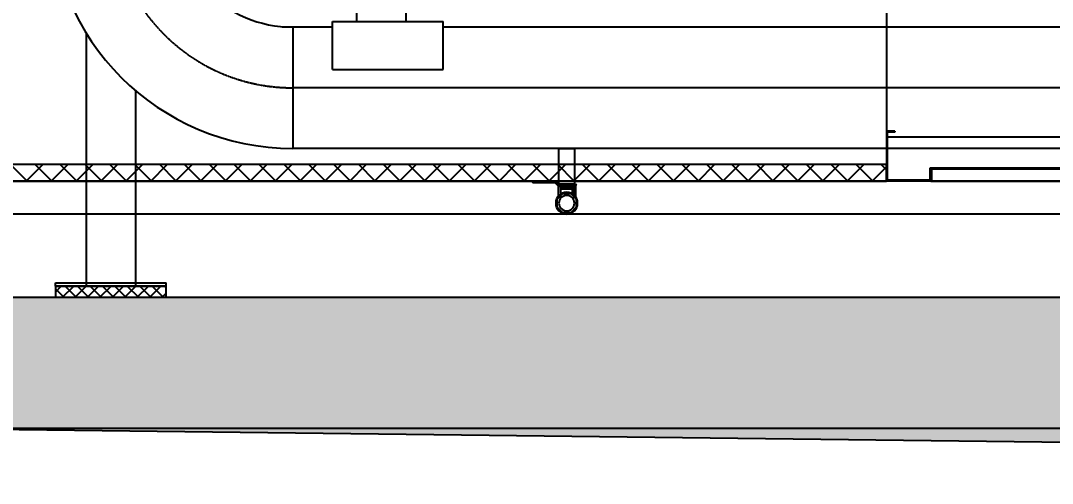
# Model space of a CAD drawing. Header units: millimetres. Extents: x -69706 to 52883, y -6882 to 68885.
# Drawn here: x -31528 to -29666, y 23941 to 24777 of the extents above; entities that cross this region are included whole.
import ezdxf

# ---------------------------------------------------------------- set-up
doc = ezdxf.new("R2010")
doc.units = ezdxf.units.MM
doc.linetypes.add('YFM1P-長$0$MAU&DCC Valve Station$0$CENTER2', pattern=[1.125, 0.75, -0.125, 0.125, -0.125])
for name, color, linetype in [('YFM1P-長$0$M-FOUN', 252, 'Continuous'), ('YFM1P-長$0$M-PIPE-CHWR20', 110, 'Continuous'), ('YFM1P-長$0$MAU&DCC Valve Station$0$M-PIPE-CHWS12', 130, 'Continuous'), ('YFM1P-長$0$MAU&DCC Valve Station$0$M-PIPE-CHWS12_CL', 132, 'YFM1P-長$0$MAU&DCC Valve Station$0$CENTER2'), ('YFM1P-長$0$MAU&DCC Valve Station$0$M-PIPE-WWS35', 10, 'Continuous'), ('YFM1P-長$0$MAU&DCC Valve Station$0$M-VENT-PIPE', 10, 'Continuous'), ('YFM1P-長$0$TYPE14X10', 7, 'Continuous')]:
    doc.layers.add(name, color=color, linetype=linetype)
doc.styles.add('dim-txt', font='isocp.shx', dxfattribs={"width": 0.7, "bigfont": 'chineset.shx'})
doc.dimstyles.new('ARCH-dim-200MM', dxfattribs={"dimscale": 2000, "dimtxt": 0.3, "dimasz": 0.1, "dimexe": 0.1, "dimexo": 0.1, "dimgap": 0.05, "dimtad": 1, "dimdec": 0, "dimrnd": 0.5, "dimdsep": 46, "dimtxsty": 'dim-txt', "dimblk": 'DOT', "dimcen": 2, "dimclrd": 256, "dimclre": 256, "dimclrt": 256, "dimadec": 0, "dimazin": 0, "dimtfac": 1, "dimtdec": 0, "dimtix": 1, "dimtmove": 2, "dimatfit": 3, "dimldrblk": 'OBLIQUE', "dimfxl": 1, "dimtvp": 1, "dimtolj": 1, "dimarcsym": 0})
pattern_1 = [(50, (-286865.49, -42158.01), (182.18467, -15.939086), [19.05, -209.55]), (355, (-286865.49, -42158.01), (-35.24342, 191.05685), [15.24, -167.64058]), (100.451445, (-286850.3, -42159.34), (146.94125, 175.11775), [16.19001, -178.09024]), (46.1842, (-286865.49, -42107.21), (271.07904, -42.04233), [28.575, -314.325]), (96.63556, (-286842.9, -42110.72), (237.40413, 247.42612), [24.28502, -267.1356]), (351.18415, (-286865.49, -42107.2), (237.40413, 247.42612), [22.85997, -251.45973]), (21, (-286840.09, -42119.91), (151.61439, -102.2652), [19.05, -209.55]), (326, (-286840.09, -42119.91), (61.80203, 184.18797), [15.24, -167.64]), (71.451445, (-286827.45, -42128.43), (213.41642, 81.92277), [16.19001, -178.08994]), (37.5, (-286865.485, -42158.01), (3.088603, 84.555039), [0, -165.608, 0, -170.18, 0, -168.275]), (7.5, (-286865.485, -42158.01), (66.819663, 100.180575), [0, -97.028, 0, -161.798, 0, -64.135]), (327.5, (-286922.13, -42158.01), (135.590595, -5.728744), [0, -63.5, 0, -198.12, 0, -262.89]), (317.5, (-286947.53, -42158.01), (148.12918, 25.42649), [0, -82.55, 0, -131.572, 0, -186.69])]

# ---------------------------------------------------------------- blocks, each defined once
blk = doc.blocks.new('YFM1P-長$0$A$C78331F0E')
at = {"layer": 'YFM1P-長$0$MAU&DCC Valve Station$0$M-VENT-PIPE'}
for p, q in [((36.5, 56.2, 0), (38.6, 58.4, 0)), ((38.5, 54.2, 0), (40.7, 56.4, 0)), ((40.9, 59.3, 0), (80.1, 59.3, 0)), ((40.9, 56.4, 0), (80.1, 56.4, 0)), ((42.3, 57, 0), (42.3, 58.8, 0)), ((80.7, 57, 0), (80.7, 58.8, 0)), ((35.4, 54.7, 0), (4.1, 54.7, 0)), ((16.6, 52.2, 0), (4.1, 52.2, 0)), ((4.1, 52.2, 0), (4.1, 31.9, 0)), ((7, 43.3, 0), (7.7, 43.3, 0)), ((7, 34.9, 0), (7, 43.3, 0)), ((7.7, 50.1, 0), (7.7, 41.1, 0)), ((7.7, 50.1, 0), (31.1, 50.1, 0)), ((7.7, 41.1, 0), (8.8, 41.1, 0)), ((8.8, 48.4, 0), (8.8, 41.1, 0)), ((8.8, 48.4, 0), (31.9, 48.4, 0)), ((8.8, 43.3, 0), (9.5, 43.3, 0)), ((9.5, 45.3, 0), (30.1, 45.3, 0)), ((9.5, 38, 0), (9.5, 45.3, 0)), ((11.9, 46.9, 0), (30.1, 46.9, 0)), ((11.9, 45.3, 0), (11.9, 46.9, 0)), ((16.6, 53.1, 0), (16.6, 50.7, 0)), ((16.6, 53.1, 0), (16.6, 50.7, 0)), ((19.8, 53.7, 0), (17.4, 53.7, 0)), ((19.8, 53.7, 0), (17.4, 53.7, 0)), ((19.8, 50.1, 0), (17.4, 50.1, 0)), ((19.8, 50.1, 0), (17.4, 50.1, 0)), ((18, 46.9, 0), (18, 48.4, 0)), ((18.2, 53.1, 0), (18.2, 50.7, 0)), ((18.2, 53.1, 0), (18.2, 50.7, 0)), ((22.1, 53.7, 0), (19.8, 53.7, 0)), ((22.1, 53.7, 0), (19.8, 53.7, 0)), ((22.1, 50.1, 0), (19.8, 50.1, 0)), ((22.1, 50.1, 0), (19.8, 50.1, 0)), ((21.3, 50.7, 0), (21.3, 53.1, 0)), ((21.3, 50.7, 0), (21.3, 53.1, 0)), ((21.5, 46.9, 0), (21.5, 48.4, 0)), ((22.9, 50.7, 0), (22.9, 53.1, 0)), ((22.9, 50.7, 0), (22.9, 53.1, 0)), ((33.2, 52.2, 0), (22.9, 52.2, 0)), ((30.1, 38, 0), (30.1, 46.9, 0)), ((31.1, 50.1, 0), (36.5, 55.4, 0)), ((31.9, 48.4, 0), (37.7, 54.2, 0)), ((35.4, 51.9, 0), (35.4, 31.9, 0)), ((37.7, 54.2, 0), (36.5, 55.4, 0))]:
    blk.add_line(p, q, dxfattribs=at)
at = {"layer": 'YFM1P-長$0$MAU&DCC Valve Station$0$M-VENT-PIPE', "elevation": 0}
blk.add_lwpolyline([(33.8, 54.7), (33.8, 118.6), (5.8, 118.6), (5.8, 54.7)], dxfattribs=at)
blk.add_lwpolyline([(2.5, 26.9), (2.5, 12.6), (12.6, 2.5), (26.9, 2.5), (37.1, 12.6), (37.1, 26.9), (26.9, 37.1), (12.6, 37.1)], close=True, dxfattribs=at)
at = {"layer": 'YFM1P-長$0$MAU&DCC Valve Station$0$M-VENT-PIPE'}
for radius in [19.8, 14]:
    blk.add_circle((19.8, 19.8, 0), radius, dxfattribs=at)
for centre, radius, start, end in [((36.9, 55.8, 0), 0.576, 135, 225), ((40.9, 56.2, 0), 3.17, 90, 135), ((40.9, 56.2, 0), 0.288, 90, 135), ((41.7, 58.8, 0), 0.576, 0, 90), ((41.7, 57, 0), 0.576, 270, 0), ((80.1, 58.8, 0), 0.576, 0, 90), ((80.1, 57, 0), 0.576, 270, 0), ((4.1, 53.4, 0), 1.24, 90, 270), ((7, 38, 0), 2.52, 305.0967, 0), ((17.4, 52.9, 0), 0.824, 15.8817, 164.1183), ((17.4, 52.9, 0), 0.824, 15.8817, 164.1183), ((17.4, 50.9, 0), 0.824, 195.8817, 344.1183), ((17.4, 50.9, 0), 0.824, 195.8817, 344.1183), ((19.8, 51.3, 0), 2.4, 48.6282, 131.3718), ((19.8, 52.5, 0), 2.4, 228.6282, 311.3718), ((22.1, 52.9, 0), 0.824, 15.8817, 164.1183), ((22.1, 52.9, 0), 0.824, 15.8817, 164.1183), ((22.1, 50.9, 0), 0.824, 195.8817, 344.1183), ((22.1, 50.9, 0), 0.824, 195.8817, 344.1183), ((32.6, 38, 0), 2.52, 180, 234.9033), ((35.4, 53.4, 0), 1.24, 77.6831, 90), ((35.4, 53.4, 0), 1.24, 284.3174, 345.6826), ((38.1, 54.6, 0), 0.576, 225, 315)]:
    blk.add_arc(centre, radius, start, end, dxfattribs=at)
blk = doc.blocks.new('YFM1P-長$0$A$Cc3ad5393')
at = {"layer": 'YFM1P-長$0$TYPE14X10', "color": 252}
for p, q in [((286100, 372166.7), (286100, 371586.7)), ((286115, 371676.7), (286100, 371676.7)), ((286100, 371676.7), (286100, 371586.7)), ((286115, 371675.2), (286101.5, 371675.2)), ((286101.5, 371675.2), (286101.5, 371588.2)), ((286115, 371676.7), (286115, 371675.2)), ((286101.5, 371666.7), (287100, 371666.7)), ((286100, 371616.7), (283600, 371616.7)), ((286100, 371586.7), (286100, 371616.7)), ((286178.5, 371610.2), (286178.5, 371588.2)), ((287100, 371610.2), (286178.5, 371610.2)), ((286180, 371608.7), (286180, 371596.7)), ((287100, 371608.7), (286180, 371608.7)), ((286180, 371608.7), (287100, 371608.7)), ((286180, 371586.7), (286180, 371608.7)), ((286182, 371586.7), (286182, 371606.7)), ((288665, 371586.7), (278125, 371586.7)), ((288665, 371586.7), (278125, 371586.7)), ((286417.3, 371586.7), (283417.3, 371586.7)), ((283600, 371586.7), (286100, 371586.7)), ((286180, 371586.7), (286100, 371586.7)), ((286178.5, 371588.2), (286101.5, 371588.2)), ((286180, 371586.7), (287100, 371586.7)), ((288725, 371526.7), (278125, 371526.7)), ((288725, 371526.7), (278125, 371526.7)), ((288700, 371376.7), (278150, 371376.7))]:
    blk.add_line(p, q, dxfattribs=at)
at = {"layer": 'YFM1P-長$0$TYPE14X10', "color": 252, "linetype": 'Continuous'}
for p, q in [((284548.8, 371586.7), (284518.8, 371616.7)), ((284547.5, 371586.7), (284577.5, 371616.7)), ((284593.7, 371586.7), (284563.7, 371616.7)), ((284592.4, 371586.7), (284622.4, 371616.7)), ((284638.6, 371586.7), (284608.6, 371616.7)), ((284637.3, 371586.7), (284667.3, 371616.7)), ((284683.5, 371586.7), (284653.5, 371616.7)), ((284682.2, 371586.7), (284712.2, 371616.7)), ((284728.4, 371586.7), (284698.4, 371616.7)), ((284727.1, 371586.7), (284757.1, 371616.7)), ((284773.3, 371586.7), (284743.3, 371616.7)), ((284772, 371586.7), (284802, 371616.7)), ((284818.2, 371586.7), (284788.2, 371616.7)), ((284816.9, 371586.7), (284846.9, 371616.7)), ((284863.1, 371586.7), (284833.1, 371616.7)), ((284861.8, 371586.7), (284891.8, 371616.7)), ((284908, 371586.7), (284878, 371616.7)), ((284906.7, 371586.7), (284936.7, 371616.7)), ((284952.9, 371586.7), (284922.9, 371616.7)), ((284951.6, 371586.7), (284981.6, 371616.7)), ((284997.8, 371586.7), (284967.8, 371616.7)), ((284996.5, 371586.7), (285026.5, 371616.7)), ((285042.7, 371586.7), (285012.7, 371616.7)), ((285041.4, 371586.7), (285071.4, 371616.7)), ((285087.6, 371586.7), (285057.6, 371616.7)), ((285086.3, 371586.7), (285116.3, 371616.7)), ((285132.5, 371586.7), (285102.5, 371616.7)), ((285131.2, 371586.7), (285161.2, 371616.7)), ((285177.4, 371586.7), (285147.4, 371616.7)), ((285176.1, 371586.7), (285206.1, 371616.7)), ((285222.3, 371586.7), (285192.3, 371616.7)), ((285221, 371586.7), (285251, 371616.7)), ((285267.2, 371586.7), (285237.2, 371616.7)), ((285265.9, 371586.7), (285295.9, 371616.7)), ((285312.1, 371586.7), (285282.1, 371616.7)), ((285310.9, 371586.7), (285340.9, 371616.7)), ((285357, 371586.7), (285327, 371616.7)), ((285355.8, 371586.7), (285385.8, 371616.7)), ((285401.9, 371586.7), (285371.9, 371616.7)), ((285400.7, 371586.7), (285430.7, 371616.7)), ((285446.8, 371586.7), (285416.8, 371616.7)), ((285445.6, 371586.7), (285475.6, 371616.7)), ((285491.7, 371586.7), (285461.7, 371616.7)), ((285490.5, 371586.7), (285520.5, 371616.7)), ((285536.6, 371586.7), (285506.6, 371616.7)), ((285535.4, 371586.7), (285565.4, 371616.7)), ((285581.5, 371586.7), (285551.5, 371616.7)), ((285580.3, 371586.7), (285610.3, 371616.7)), ((285626.4, 371586.7), (285596.4, 371616.7)), ((285625.2, 371586.7), (285655.2, 371616.7)), ((285671.3, 371586.7), (285641.3, 371616.7)), ((285670.1, 371586.7), (285700.1, 371616.7)), ((285716.2, 371586.7), (285686.2, 371616.7)), ((285715, 371586.7), (285745, 371616.7)), ((285761.1, 371586.7), (285731.1, 371616.7)), ((285759.9, 371586.7), (285789.9, 371616.7)), ((285806, 371586.7), (285776, 371616.7)), ((285804.8, 371586.7), (285834.8, 371616.7)), ((285850.9, 371586.7), (285820.9, 371616.7)), ((285849.7, 371586.7), (285879.7, 371616.7)), ((285895.8, 371586.7), (285865.8, 371616.7)), ((285894.6, 371586.7), (285924.6, 371616.7)), ((285940.7, 371586.7), (285910.7, 371616.7)), ((285939.5, 371586.7), (285969.5, 371616.7)), ((285985.6, 371586.7), (285955.6, 371616.7)), ((285984.4, 371586.7), (286014.4, 371616.7)), ((286030.5, 371586.7), (286000.5, 371616.7)), ((286029.3, 371586.7), (286059.3, 371616.7)), ((286075.4, 371586.7), (286045.4, 371616.7)), ((286074.2, 371586.7), (286100, 371612.6)), ((286100, 371607.1), (286090.3, 371616.7))]:
    blk.add_line(p, q, dxfattribs=at)
blk = doc.blocks.new('_Dot')
at = {"color": 0, "linetype": 'ByBlock', "lineweight": -2}
blk.add_line((-0.5, 0), (-1, 0), dxfattribs=at)
at = {"color": 0, "linetype": 'ByBlock', "const_width": 0.5}
blk.add_lwpolyline([(-0.25, 0, 1), (0.25, 0, 1)], format="xyb", close=True, dxfattribs=at)
blk = doc.blocks.new('*D356')
at = {"lineweight": -2, "ltscale": 500, "transparency": 16777216}
for p, q in [((-31545.5, 28350.2), (-24413.8, 28350.2)), ((-24613.8, 28150.2), (-24613.8, 24241)), ((-31597.6, 24041), (-24413.8, 24041))]:
    blk.add_line(p, q, dxfattribs=at)
at = {"lineweight": -2, "ltscale": 500, "transparency": 16777216, "xscale": 200, "yscale": 200, "zscale": 200}
for p, rotation in [((-24613.8, 28350.2), 90), ((-24613.8, 24041), 270)]:
    blk.add_blockref('_Dot', p, dxfattribs=dict(at, rotation=rotation))
at = {"ltscale": 500, "transparency": 16777216, "insert": (-25013.8, 26195.6), "char_height": 600, "attachment_point": 5, "rotation": 90, "style": 'dim-txt'}
blk.add_mtext('\\A1;4309', dxfattribs=at)
blk = doc.blocks.new('_OBLIQUE')
at = {"color": 0, "linetype": 'ByBlock', "lineweight": -2}
blk.add_line((-0.5, -0.5), (0.5, 0.5), dxfattribs=at)

msp = doc.modelspace()

# ---------------------------------------------------------------- hatches: boundary and pattern name
at = {"layer": 'YFM1P-長$0$M-FOUN'}
h = msp.add_hatch(dxfattribs=at)
h.set_pattern_fill('AR-CONC', color=252)
h.set_pattern_definition(pattern_1)
h.paths.add_polyline_path([(-27040.485, 24277.006), (-27040.485, 23983.506), (-38915.485, 24127.006), (-38915.485, 24277.006)])
h = msp.add_hatch(dxfattribs=at)
h.set_pattern_fill('AR-CONC', color=252)
h.set_pattern_definition(pattern_1)
h.paths.add_polyline_path([(-27040.485, 24277.006), (-27040.485, 23983.506), (-38915.485, 24127.006), (-38915.485, 24277.006)])
at = {"layer": 'YFM1P-長$0$MAU&DCC Valve Station$0$M-PIPE-WWS35'}
h = msp.add_hatch(dxfattribs=at)
h.set_pattern_fill('ANSI37', color=256, scale=5, style=0)
h.set_pattern_definition([(45, (84034.655, -25046.03), (-11.2253202, 11.2253202), []), (135, (84034.655, -25046.03), (-11.2253202, -11.2253202), [])])
h.paths.add_polyline_path([(-31265.485, 24297.006), (-31265.485, 24277.006), (-31465.485, 24277.006), (-31465.485, 24297.006)])

# ---------------------------------------------------------------- linework, layer by layer
at = {"layer": 'YFM1P-長$0$M-FOUN', "color": 252, "elevation": 0}
msp.add_lwpolyline([(-27040.485, 24277.006), (-27040.485, 23983.506), (-38915.485, 24127.006), (-38915.485, 24277.006), (-27040.485, 24277.006)], dxfattribs=at)
at = {"layer": 'YFM1P-長$0$M-PIPE-CHWR20'}
for p, q in [((-30921.835, 25104.949, 0), (-30921.835, 24774.968, 0)), ((-30832.935, 25001.224, 0), (-30832.935, 24774.968, 0)), ((-31409.935, 24754.261, 0), (-31409.935, 24297.006, 0)), ((-31321.035, 24650.536, 0), (-31321.035, 24297.006, 0))]:
    msp.add_line(p, q, dxfattribs=at)
at = {"layer": 'YFM1P-長$0$MAU&DCC Valve Station$0$M-PIPE-CHWS12'}
for p, q in [((-30965.485, 24774.968, 0), (-30765.485, 24774.968, 0)), ((-30965.485, 24688.182, 0), (-30965.485, 24774.968, 0)), ((-30765.485, 24688.182, 0), (-30765.485, 24774.968, 0)), ((-30965.485, 24764.968, 0), (-31055.948, 24764.968, 0)), ((-31036.873, 24764.968, 0), (-31036.873, 24545.893, 0)), ((-30965.485, 24764.968, 0), (-31032.324, 24764.968, 0)), ((-29473.085, 24764.968, 0), (-30765.485, 24764.968, 0)), ((-30965.485, 24688.182, 0), (-30765.485, 24688.182, 0)), ((-29201.698, 24545.893, 0), (-31036.873, 24545.893, 0)), ((-31465.485, 24303.006, 0), (-31265.485, 24303.006, 0)), ((-31465.485, 24297.006, 0), (-31465.485, 24303.006, 0)), ((-31265.485, 24297.006, 0), (-31265.485, 24303.006, 0)), ((-31465.485, 24297.006, 0), (-31265.485, 24297.006, 0))]:
    msp.add_line(p, q, dxfattribs=at)
for radius in [438.15, 219.075]:
    msp.add_arc((-31036.873, 24984.043, 0), radius, 180, 270, dxfattribs=at)
at = {"layer": 'YFM1P-長$0$MAU&DCC Valve Station$0$M-PIPE-CHWS12_CL'}
msp.add_line((-29201.698, 24655.431, 0), (-31036.873, 24655.431, 0), dxfattribs=at)
msp.add_arc((-31036.873, 24984.043, 0), 328.612, 180, 270, dxfattribs=at)
at = {"layer": 'YFM1P-長$0$MAU&DCC Valve Station$0$M-PIPE-WWS35', "elevation": 0}
msp.add_lwpolyline([(-31465.485, 24297.006), (-31465.485, 24277.006), (-31265.485, 24277.006), (-31265.485, 24297.006), (-31465.485, 24297.006)], dxfattribs=at)

# ---------------------------------------------------------------- block references
at = {"xscale": -1}
msp.add_blockref('YFM1P-長$0$A$C78331F0E', (-30522.821, 24427.305, 0), dxfattribs=at)
at = {"layer": 'YFM1P-長$0$M-FOUN'}
msp.add_blockref('YFM1P-長$0$A$Cc3ad5393', (-316065.485, -347099.719, 0), dxfattribs=at)

# ---------------------------------------------------------------- dimensions: what is measured, and where the dimension line sits
at = {"ltscale": 500}
dim = msp.add_linear_dim(base=(-24613.807, 24040.991), p1=(-31745.485, 28350.222, 0), p2=(-31797.559, 24040.991, 0), angle=90, dimstyle='ARCH-dim-200MM', dxfattribs=at)
dim.commit()
dim.dimension.update_dxf_attribs({"geometry": '*D356', "text_midpoint": (-25013.807, 26195.607)})

doc.saveas('drawing.dxf')
